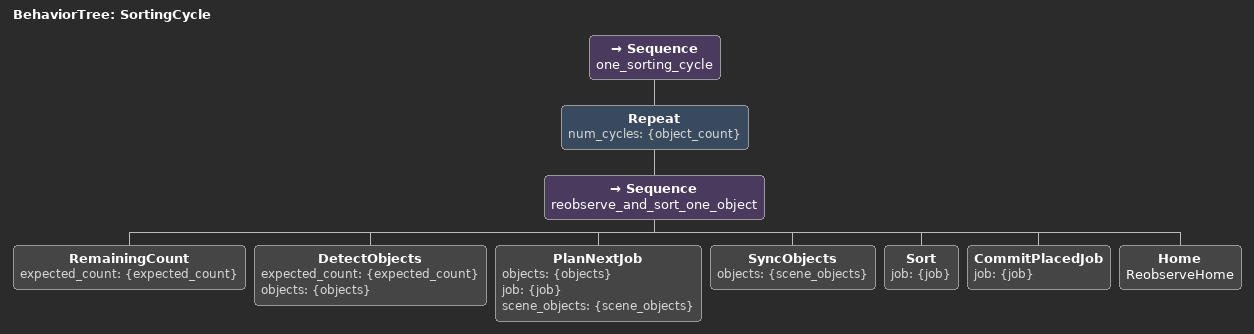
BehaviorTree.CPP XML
<root BTCPP_format="4" main_tree_to_execute="SortingCycle">
  <BehaviorTree ID="SortingCycle">
    <Sequence name="one_sorting_cycle">
      <Repeat num_cycles="{object_count}">
        <Sequence name="reobserve_and_sort_one_object">
          <RemainingCount expected_count="{expected_count}"/>
          <DetectObjects expected_count="{expected_count}" objects="{objects}"/>
          <PlanNextJob objects="{objects}" job="{job}" scene_objects="{scene_objects}"/>
          <SyncObjects objects="{scene_objects}"/>
          <Sort job="{job}"/>
          <CommitPlacedJob job="{job}"/>
          <Home name="ReobserveHome"/>
        </Sequence>
      </Repeat>
    </Sequence>
  </BehaviorTree>
</root>
